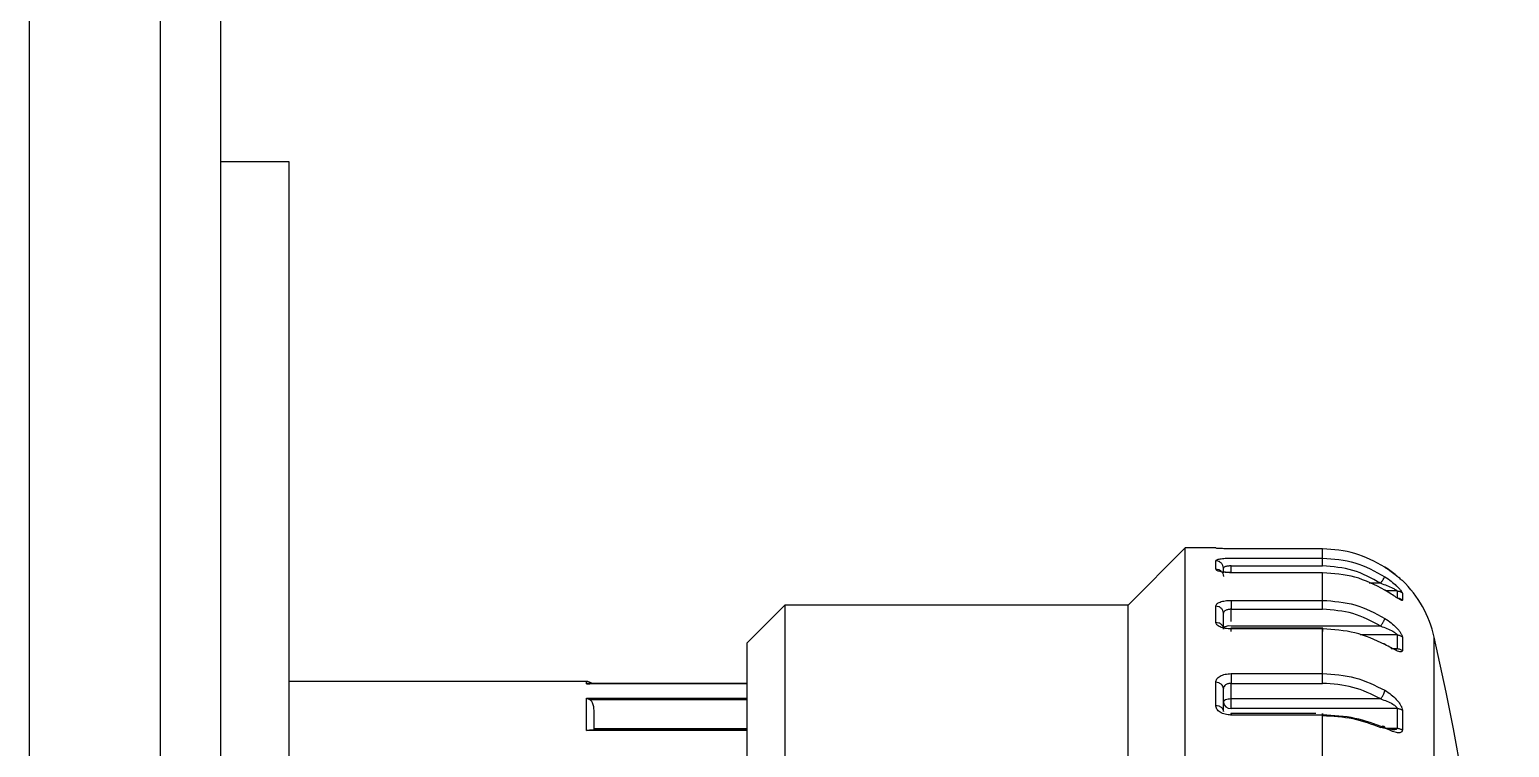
# Model space of a CAD drawing. Header units: millimetres. Extents: x 0 to 279, y 0 to 216.
# Drawn here: x 176.89 to 184.65, y 104.39 to 108.16 of the extents above; entities that cross this region are included whole.
import ezdxf

# ---------------------------------------------------------------- set-up
doc = ezdxf.new("R2010")
doc.units = ezdxf.units.MM

msp = doc.modelspace()

# ---------------------------------------------------------------- linework, layer by layer
at = {"color": 7, "linetype": 'Continuous', "lineweight": 25}
for p, q in [((177.8904, 140.1687), (177.8904, 39.1079)), ((176.8896, 40.0834), (176.8896, 139.1932)), ((177.5754, 55.3757), (177.5754, 123.9009)), ((178.2504, 107.4633), (177.8904, 107.4633)), ((178.2504, 95.4133), (178.2504, 107.4633)), ((182.9504, 105.4383), (182.6504, 105.1383)), ((183.1104, 105.4383), (182.9504, 105.4383)), ((182.9504, 97.4383), (182.9504, 105.4383)), ((183.6704, 105.434), (183.1904, 105.434)), ((183.6704, 105.3851), (183.6704, 105.434)), ((183.1104, 105.3282), (183.1104, 105.371)), ((183.1504, 105.3076), (183.1504, 105.3317)), ((183.1904, 105.3851), (183.6704, 105.3851)), ((183.1904, 105.3443), (183.6704, 105.3443)), ((183.6704, 105.3083), (183.1904, 105.3083)), ((183.6704, 105.1637), (183.6704, 105.3083)), ((184.0903, 105.2669), (184.0892, 105.2669)), ((183.1904, 105.1637), (183.6704, 105.1637)), ((184.0613, 105.2127), (184.0613, 105.176)), ((184.0892, 105.2018), (184.0892, 105.1648)), ((180.8504, 105.1383), (180.6504, 104.9383)), ((182.6504, 105.1383), (180.8504, 105.1383)), ((180.8504, 105.1383), (180.8504, 97.7383)), ((182.6504, 97.7383), (182.6504, 105.1383)), ((183.1104, 105.0493), (183.1104, 105.1332)), ((183.1504, 105.0132), (183.1504, 105.0963)), ((183.1904, 105.1168), (183.6704, 105.1168)), ((183.6713, 105.0177), (183.1901, 105.0177)), ((183.9753, 105.0284), (183.1904, 105.0284)), ((183.6704, 105.0135), (183.1904, 105.0135)), ((183.6704, 104.7795), (183.6704, 105.0135)), ((180.6504, 104.9383), (180.6504, 97.9383)), ((184.0613, 104.9822), (184.0613, 104.9104)), ((184.0892, 104.9721), (184.0892, 104.8998)), ((183.1904, 104.7795), (183.6704, 104.7795)), ((179.8104, 104.7383), (178.2504, 104.7383)), ((180.6504, 104.7269), (179.8092, 104.7269)), ((180.6504, 104.7268), (179.8104, 104.7268)), ((179.8104, 104.7268), (179.8261, 104.7249)), ((183.1104, 104.6127), (183.1104, 104.7339)), ((183.1504, 104.5809), (183.1504, 104.701)), ((183.1904, 104.6467), (183.1904, 104.7285)), ((183.1904, 104.7285), (183.6704, 104.7285)), ((179.8104, 104.651), (180.6504, 104.651)), ((179.8104, 104.4806), (179.8104, 104.651)), ((179.8104, 104.651), (179.8261, 104.6442)), ((179.8261, 104.6442), (180.6504, 104.6442)), ((183.9753, 104.6467), (183.1904, 104.6467)), ((183.1904, 104.5968), (183.1904, 104.6467)), ((179.8504, 104.483), (179.8504, 104.5863)), ((183.6353, 104.5711), (183.1901, 104.5711)), ((184.0613, 104.5968), (183.1904, 104.5968)), ((183.6704, 104.5624), (183.1904, 104.5624)), ((183.6704, 104.2492), (183.6704, 104.5624)), ((184.0613, 104.5968), (184.0613, 104.4931)), ((184.0892, 104.588), (184.0892, 104.4835)), ((179.8104, 104.4806), (179.8261, 104.4838)), ((180.6504, 104.4806), (179.8104, 104.4806)), ((180.6504, 104.4838), (179.8261, 104.4838)), ((180.6504, 104.4896), (179.8504, 104.4896))]:
    msp.add_line(p, q, dxfattribs=at)
at = {"color": 8, "linetype": 'Continuous', "lineweight": 25}
for p, q in [((183.1104, 105.437), (183.1104, 105.4383)), ((183.1904, 105.3096), (183.1904, 105.3443)), ((183.9753, 105.2533), (183.9146, 105.2533)), ((184.0613, 105.2127), (184.0049, 105.2127)), ((183.1904, 105.0525), (183.1904, 105.1168)), ((184.0613, 104.9822), (183.8679, 104.9822)), ((184.2556, 97.9058), (184.2556, 104.9708)), ((184.0309, 104.9104), (184.0613, 104.9104)), ((179.8104, 104.7268), (179.8104, 104.7383)), ((183.9996, 104.4931), (184.0613, 104.4931))]:
    msp.add_line(p, q, dxfattribs=at)
at = {"color": 7, "linetype": 'Continuous', "lineweight": 25, "flags": 128}
msp.add_lwpolyline([(183.1904, 104.6467), (183.1826, 104.6463), (183.1751, 104.6453), (183.1682, 104.6437), (183.1621, 104.6415), (183.1571, 104.6389), (183.1534, 104.6359), (183.1512, 104.6326), (183.1504, 104.6291)], dxfattribs=at)
at = {"color": 7, "linetype": 'Continuous', "lineweight": 25}
for centre, radius, start, end in [((183.6704, 104.8383), 0.6, 12.7548, 45.58892), ((183.181, 104.9798), 0.0495, 79.03505, 128.16457), ((168.6504, 101.4383), 16, 350.28485, 12.7548), ((179.8104, 104.6983), 0.04, 45.65721, 90), ((183.1869, 104.6334), 0.0368, 186.66512, 275.38798)]:
    msp.add_arc(centre, radius, start, end, dxfattribs=at)
for points, knots in [([(183.1904, 105.434), (183.1799, 105.4341), (183.1588, 105.4342), (183.1323, 105.435), (183.1141, 105.4361), (183.1116, 105.4367), (183.1104, 105.437)], [0, 0, 0, 0, 0.248902, 0.498271, 0.748568, 1, 1, 1, 1]), ([(183.9971, 105.3379), (183.946, 105.3658), (183.8442, 105.4213), (183.7282, 105.4298), (183.6704, 105.434)], [0, 0, 0, 0, 0.501516, 1, 1, 1, 1]), ([(183.1104, 105.371), (183.1116, 105.373), (183.1141, 105.3768), (183.1323, 105.3814), (183.1588, 105.3845), (183.1799, 105.3849), (183.1904, 105.3851)], [0, 0, 0, 0, 0.251436, 0.501736, 0.751101, 1, 1, 1, 1]), ([(183.1904, 105.3083), (183.1799, 105.3087), (183.1588, 105.3093), (183.1323, 105.314), (183.1141, 105.3207), (183.1116, 105.3257), (183.1104, 105.3282)], [0, 0, 0, 0, 0.248902, 0.498271, 0.748568, 1, 1, 1, 1]), ([(183.1904, 105.3443), (183.1878, 105.3442), (183.1826, 105.3441), (183.1751, 105.3434), (183.168, 105.3423), (183.1602, 105.3404), (183.1544, 105.3377), (183.151, 105.3346), (183.1506, 105.3327), (183.1504, 105.3317)], [0, 0, 0, 0, 0.1205432, 0.2431313, 0.368053, 0.495581, 0.7207787, 0.853714, 1, 1, 1, 1]), ([(183.6704, 105.3851), (183.7282, 105.3808), (183.8442, 105.3722), (183.946, 105.3159), (183.9971, 105.2877)], [0, 0, 0, 0, 0.498484, 1, 1, 1, 1]), ([(183.9753, 105.2533), (183.9278, 105.2795), (183.8327, 105.3319), (183.7245, 105.3401), (183.6704, 105.3443)], [0, 0, 0, 0, 0.500023, 1, 1, 1, 1]), ([(184.0892, 105.2669), (184.0886, 105.2674), (184.0873, 105.2683), (184.08, 105.2748), (184.07, 105.2835), (184.0541, 105.2969), (184.0299, 105.3159), (184.0085, 105.3302), (183.9971, 105.3379)], [0, 0, 0, 0, 0.116183, 0.241861, 0.360661, 0.49125, 0.728082, 1, 1, 1, 1]), ([(183.9971, 105.3379), (184.0086, 105.3302), (184.03, 105.3158), (184.0545, 105.2966), (184.066, 105.2868), (184.0701, 105.2833)], [0, 0, 0, 0, 0.427664, 0.794738, 1, 1, 1, 1]), ([(183.1904, 105.3096), (183.185, 105.3096), (183.1748, 105.3098), (183.1624, 105.3107), (183.1546, 105.3115), (183.1525, 105.3113), (183.152, 105.3112)], [0, 0, 0, 0, 0.331947, 0.633668, 0.90538, 1, 1, 1, 1]), ([(183.9971, 105.2177), (183.946, 105.2439), (183.8442, 105.2963), (183.7282, 105.3043), (183.6704, 105.3083)], [0, 0, 0, 0, 0.501516, 1, 1, 1, 1]), ([(183.9753, 105.2533), (183.9783, 105.2578), (183.9842, 105.267), (183.9912, 105.2779), (183.9956, 105.2851), (183.9966, 105.2869), (183.9971, 105.2877)], [0, 0, 0, 0, 0.279633, 0.559107, 0.779383, 1, 1, 1, 1]), ([(183.9753, 105.2533), (183.9975, 105.2453), (184.0265, 105.2348), (184.0531, 105.2198), (184.06, 105.2147), (184.0609, 105.2134), (184.0613, 105.2127)], [0, 0, 0, 0, 0.653287, 0.85501, 0.932121, 1, 1, 1, 1]), ([(183.9971, 105.2877), (184.0085, 105.2798), (184.0299, 105.265), (184.0541, 105.2439), (184.07, 105.228), (184.08, 105.2166), (184.0873, 105.2069), (184.0886, 105.2034), (184.0892, 105.2018)], [0, 0, 0, 0, 0.2718875, 0.5087431, 0.6392861, 0.7581367, 0.8837917, 1, 1, 1, 1]), ([(183.1104, 105.1332), (183.1116, 105.1373), (183.1141, 105.1453), (183.1323, 105.1554), (183.1588, 105.1623), (183.1799, 105.1632), (183.1904, 105.1637)], [0, 0, 0, 0, 0.2514355, 0.5017357, 0.7511, 1, 1, 1, 1]), ([(183.6704, 105.1637), (183.7282, 105.1595), (183.8442, 105.1512), (183.946, 105.0967), (183.9971, 105.0693)], [0, 0, 0, 0, 0.498484, 1, 1, 1, 1]), ([(184.0795, 105.1658), (184.0765, 105.1674), (184.0701, 105.1708), (184.054, 105.1812), (184.03, 105.1972), (184.0085, 105.2105), (183.9971, 105.2177)], [0, 0, 0, 0, 0.1567, 0.32895, 0.641335, 1, 1, 1, 1]), ([(184.0613, 105.2127), (184.0638, 105.2126), (184.069, 105.2123), (184.0764, 105.2101), (184.0833, 105.2067), (184.0872, 105.2034), (184.0892, 105.2018)], [0, 0, 0, 0, 0.249996, 0.499991, 0.749971, 1, 1, 1, 1]), ([(184.0613, 105.176), (184.0638, 105.1759), (184.069, 105.1756), (184.0764, 105.1732), (184.0833, 105.1698), (184.0872, 105.1665), (184.0892, 105.1648)], [0, 0, 0, 0, 0.249955, 0.5, 0.750045, 1, 1, 1, 1]), ([(183.1904, 105.1168), (183.1878, 105.1167), (183.1826, 105.1166), (183.1751, 105.1154), (183.168, 105.1135), (183.1602, 105.1103), (183.1544, 105.106), (183.151, 105.1009), (183.1506, 105.0979), (183.1504, 105.0963)], [0, 0, 0, 0, 0.120543, 0.243132, 0.368054, 0.495582, 0.720779, 0.853714, 1, 1, 1, 1]), ([(183.9753, 105.0284), (183.9278, 105.0539), (183.8327, 105.1048), (183.7245, 105.1128), (183.6704, 105.1168)], [0, 0, 0, 0, 0.500023, 1, 1, 1, 1]), ([(183.1904, 105.0135), (183.1799, 105.0141), (183.1588, 105.0152), (183.1323, 105.0236), (183.1141, 105.0356), (183.1116, 105.0447), (183.1104, 105.0493)], [0, 0, 0, 0, 0.2489023, 0.4982709, 0.7485684, 1, 1, 1, 1]), ([(183.9971, 104.9323), (183.946, 104.9558), (183.8442, 105.0027), (183.7282, 105.0099), (183.6704, 105.0135)], [0, 0, 0, 0, 0.501516, 1, 1, 1, 1]), ([(183.9753, 105.0284), (183.9783, 105.033), (183.9842, 105.0422), (183.9912, 105.0547), (183.9956, 105.0641), (183.9966, 105.0676), (183.9971, 105.0693)], [0, 0, 0, 0, 0.279633, 0.559107, 0.779383, 1, 1, 1, 1]), ([(183.9753, 105.0284), (183.9975, 105.0205), (184.0265, 105.0102), (184.0531, 104.9925), (184.06, 104.9856), (184.0609, 104.9833), (184.0613, 104.9822)], [0, 0, 0, 0, 0.653287, 0.85501, 0.932121, 1, 1, 1, 1]), ([(183.9971, 105.0693), (184.0085, 105.0615), (184.0299, 105.047), (184.0541, 105.0247), (184.07, 105.0069), (184.08, 104.9933), (184.0873, 104.9808), (184.0886, 104.9749), (184.0892, 104.9721)], [0, 0, 0, 0, 0.271888, 0.508742, 0.639285, 0.758136, 0.883791, 1, 1, 1, 1]), ([(184.0795, 104.8934), (184.0765, 104.894), (184.0701, 104.8951), (184.054, 104.9019), (184.03, 104.9142), (184.0085, 104.926), (183.9971, 104.9323)], [0, 0, 0, 0, 0.1567, 0.328951, 0.641335, 1, 1, 1, 1]), ([(184.0613, 104.9822), (184.0638, 104.9821), (184.069, 104.9819), (184.0764, 104.9798), (184.0833, 104.9767), (184.0872, 104.9736), (184.0892, 104.9721)], [0, 0, 0, 0, 0.2499958, 0.4999914, 0.7499715, 1, 1, 1, 1]), ([(184.0613, 104.9104), (184.0611, 104.9099), (184.0607, 104.9087), (184.0581, 104.9072), (184.0504, 104.9066), (184.0406, 104.9079), (184.0325, 104.91), (184.0309, 104.9104)], [0, 0, 0, 0, 0.095568, 0.198042, 0.430795, 0.888375, 1, 1, 1, 1]), ([(184.0613, 104.9104), (184.0638, 104.9103), (184.069, 104.91), (184.0764, 104.9077), (184.0833, 104.9045), (184.0872, 104.9013), (184.0892, 104.8998)], [0, 0, 0, 0, 0.249955, 0.5, 0.750045, 1, 1, 1, 1]), ([(183.1104, 104.7339), (183.1116, 104.7399), (183.1141, 104.7519), (183.1323, 104.7669), (183.1588, 104.7773), (183.1799, 104.7788), (183.1904, 104.7795)], [0, 0, 0, 0, 0.251436, 0.501736, 0.7511, 1, 1, 1, 1]), ([(183.6704, 104.7795), (183.7282, 104.7756), (183.8442, 104.7679), (183.946, 104.7175), (183.9971, 104.6922)], [0, 0, 0, 0, 0.498484, 1, 1, 1, 1]), ([(183.1904, 104.7285), (183.1878, 104.7284), (183.1826, 104.7282), (183.1751, 104.7267), (183.168, 104.7241), (183.1602, 104.7198), (183.1544, 104.7139), (183.151, 104.7071), (183.1506, 104.7031), (183.1504, 104.701)], [0, 0, 0, 0, 0.120543, 0.243132, 0.368053, 0.495582, 0.720779, 0.853714, 1, 1, 1, 1]), ([(183.9753, 104.6467), (183.9278, 104.6703), (183.8327, 104.7174), (183.7245, 104.7248), (183.6704, 104.7285)], [0, 0, 0, 0, 0.500023, 1, 1, 1, 1]), ([(179.8504, 104.5863), (179.8492, 104.5996), (179.8474, 104.6181), (179.8352, 104.6374), (179.8279, 104.6429), (179.8261, 104.6442)], [0, 0, 0, 0, 0.653569, 0.913498, 1, 1, 1, 1]), ([(183.9753, 104.6467), (183.9783, 104.6511), (183.9842, 104.6599), (183.9912, 104.6734), (183.9956, 104.6847), (183.9966, 104.6897), (183.9971, 104.6922)], [0, 0, 0, 0, 0.279633, 0.559107, 0.779383, 1, 1, 1, 1]), ([(183.9753, 104.6467), (183.9975, 104.6393), (184.0265, 104.6295), (184.0531, 104.6099), (184.06, 104.6015), (184.0609, 104.5983), (184.0613, 104.5968)], [0, 0, 0, 0, 0.653287, 0.85501, 0.932121, 1, 1, 1, 1]), ([(183.9971, 104.6922), (184.0086, 104.6848), (184.0301, 104.6712), (184.0542, 104.6486), (184.0701, 104.6297), (184.0802, 104.6145), (184.0874, 104.5998), (184.0886, 104.5918), (184.0892, 104.588)], [0, 0, 0, 0, 0.274021, 0.509212, 0.640733, 0.758507, 0.883224, 1, 1, 1, 1]), ([(183.1904, 104.5624), (183.1799, 104.5632), (183.1588, 104.5648), (183.1323, 104.5765), (183.1141, 104.5933), (183.1116, 104.6062), (183.1104, 104.6127)], [0, 0, 0, 0, 0.248902, 0.498271, 0.748568, 1, 1, 1, 1]), ([(183.9971, 104.4942), (183.946, 104.5139), (183.8442, 104.5533), (183.7282, 104.5594), (183.6704, 104.5624)], [0, 0, 0, 0, 0.501516, 1, 1, 1, 1]), ([(183.6704, 104.5599), (183.7245, 104.557), (183.8327, 104.5513), (183.9278, 104.5149), (183.9753, 104.4967)], [0, 0, 0, 0, 0.499977, 1, 1, 1, 1]), ([(184.0613, 104.5968), (184.0638, 104.5967), (184.069, 104.5965), (184.0764, 104.5948), (184.0833, 104.592), (184.0872, 104.5893), (184.0892, 104.588)], [0, 0, 0, 0, 0.249996, 0.499991, 0.749971, 1, 1, 1, 1]), ([(184.0613, 104.4931), (184.0611, 104.4923), (184.0607, 104.4906), (184.0583, 104.4879), (184.0503, 104.4849), (184.0228, 104.4859), (183.9952, 104.4922), (183.9753, 104.4967)], [0, 0, 0, 0, 0.040644, 0.083516, 0.181754, 0.408421, 1, 1, 1, 1]), ([(184.0796, 104.47), (184.0766, 104.4694), (184.0702, 104.4683), (184.0542, 104.4712), (184.0301, 104.4792), (184.0086, 104.4889), (183.9971, 104.4942)], [0, 0, 0, 0, 0.155202, 0.328659, 0.638702, 1, 1, 1, 1]), ([(184.0613, 104.4931), (184.0638, 104.4929), (184.069, 104.4926), (184.0764, 104.4906), (184.0833, 104.4877), (184.0872, 104.4849), (184.0892, 104.4835)], [0, 0, 0, 0, 0.249955, 0.5, 0.750045, 1, 1, 1, 1])]:
    msp.add_open_spline(points, degree=3, knots=knots, dxfattribs=at)
for points in [[(183.1504, 105.3317), (183.1498, 105.3369), (183.1486, 105.3472), (183.1393, 105.3602), (183.1261, 105.3693), (183.1156, 105.3704), (183.1104, 105.371)], [(183.1104, 105.3282), (183.1156, 105.3276), (183.1261, 105.3264), (183.1393, 105.3174), (183.1486, 105.3045), (183.1498, 105.2944), (183.1504, 105.2893)], [(183.6704, 105.3443), (183.6704, 105.3491), (183.6704, 105.3587), (183.6704, 105.3715), (183.6704, 105.3813), (183.6704, 105.3838), (183.6704, 105.3851)], [(183.1904, 105.1637), (183.1904, 105.1615), (183.1904, 105.157), (183.1904, 105.1452), (183.1904, 105.1311), (183.1904, 105.1216), (183.1904, 105.1168)], [(183.6704, 105.1168), (183.6704, 105.1216), (183.6704, 105.1311), (183.6704, 105.1452), (183.6704, 105.157), (183.6704, 105.1615), (183.6704, 105.1637)], [(183.1504, 105.0963), (183.1498, 105.1011), (183.1486, 105.1108), (183.1393, 105.123), (183.1261, 105.1316), (183.1156, 105.1327), (183.1104, 105.1332)], [(183.1104, 105.0493), (183.1156, 105.0488), (183.1261, 105.0477), (183.1393, 105.0393), (183.1486, 105.0274), (183.1498, 105.0179), (183.1504, 105.0132)], [(183.1904, 105.0001), (183.1904, 105.0038), (183.1904, 105.0112), (183.1904, 105.0172), (183.1904, 105.0186), (183.1904, 105.0152), (183.1904, 105.0135)], [(183.6704, 105.0135), (183.6704, 105.0152), (183.6704, 105.0186), (183.6704, 105.0172), (183.6704, 105.0112), (183.6704, 105.0038), (183.6704, 105.0001)], [(183.1904, 104.7795), (183.1904, 104.7764), (183.1904, 104.7703), (183.1904, 104.7568), (183.1904, 104.7422), (183.1904, 104.7331), (183.1904, 104.7285)], [(183.6704, 104.7285), (183.6704, 104.7331), (183.6704, 104.7422), (183.6704, 104.7568), (183.6704, 104.7703), (183.6704, 104.7764), (183.6704, 104.7795)], [(183.1504, 104.701), (183.1498, 104.7053), (183.1486, 104.7139), (183.1393, 104.7248), (183.1261, 104.7324), (183.1156, 104.7334), (183.1104, 104.7339)], [(183.1104, 104.6127), (183.1156, 104.6122), (183.1261, 104.6112), (183.1393, 104.6039), (183.1486, 104.5934), (183.1498, 104.5851), (183.1504, 104.5809)], [(183.1904, 104.5599), (183.1904, 104.5629), (183.1904, 104.5689), (183.1904, 104.5719), (183.1904, 104.5702), (183.1904, 104.565), (183.1904, 104.5624)], [(183.6704, 104.5624), (183.6704, 104.565), (183.6704, 104.5702), (183.6704, 104.5719), (183.6704, 104.5689), (183.6704, 104.5629), (183.6704, 104.5599)]]:
    msp.add_open_spline(points, degree=3, dxfattribs=at)
at = {"color": 8, "linetype": 'Continuous', "lineweight": 25}
for points, knots in [([(183.9938, 105.2191), (183.9943, 105.2193), (183.9962, 105.2202), (183.9967, 105.2188), (183.9971, 105.2177)], [0, 0, 0, 0, 0.260219, 1, 1, 1, 1]), ([(184.0892, 105.1648), (184.0886, 105.164), (184.0874, 105.1622), (184.0822, 105.1646), (184.0795, 105.1658)], [0, 0, 0, 0, 0.480371, 1, 1, 1, 1]), ([(183.9878, 104.9359), (183.989, 104.9366), (183.9922, 104.9387), (183.9956, 104.9374), (183.9966, 104.934), (183.9971, 104.9323)], [0, 0, 0, 0, 0.2322924, 0.6158491, 1, 1, 1, 1]), ([(184.0892, 104.8998), (184.0886, 104.8977), (184.0874, 104.8935), (184.0822, 104.8934), (184.0795, 104.8934)], [0, 0, 0, 0, 0.480371, 1, 1, 1, 1]), ([(183.9794, 104.4999), (183.981, 104.5012), (183.9855, 104.5051), (183.9912, 104.5053), (183.9956, 104.5017), (183.9966, 104.4967), (183.9971, 104.4942)], [0, 0, 0, 0, 0.169718, 0.491835, 0.745721, 1, 1, 1, 1]), ([(184.0892, 104.4835), (184.0886, 104.4803), (184.0875, 104.4736), (184.0823, 104.4712), (184.0796, 104.47)], [0, 0, 0, 0, 0.48345, 1, 1, 1, 1])]:
    msp.add_open_spline(points, degree=3, knots=knots, dxfattribs=at)

doc.saveas('drawing.dxf')
